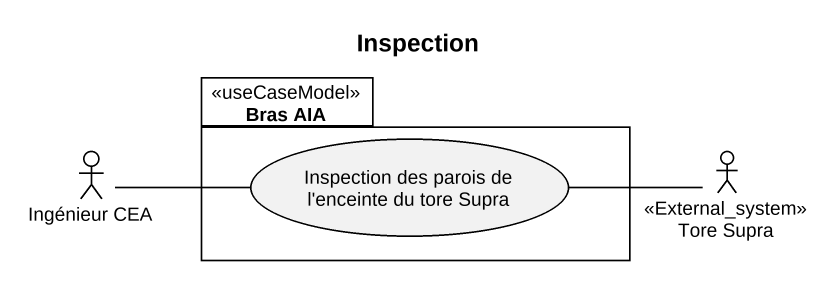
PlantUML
@startuml
title Inspection
package "Bras AIA" as Bras_AIA <<useCaseModel>> {
  usecase "Inspection des parois de l'enceinte du tore Supra" as Inspection_des_parois_de_l
}
actor "Ingénieur CEA" as Ingénieur_CEA
actor "Tore Supra" as Tore_Supra <<External_system>>
Ingénieur_CEA -right- Inspection_des_parois_de_l
Tore_Supra -left- Inspection_des_parois_de_l
@enduml
